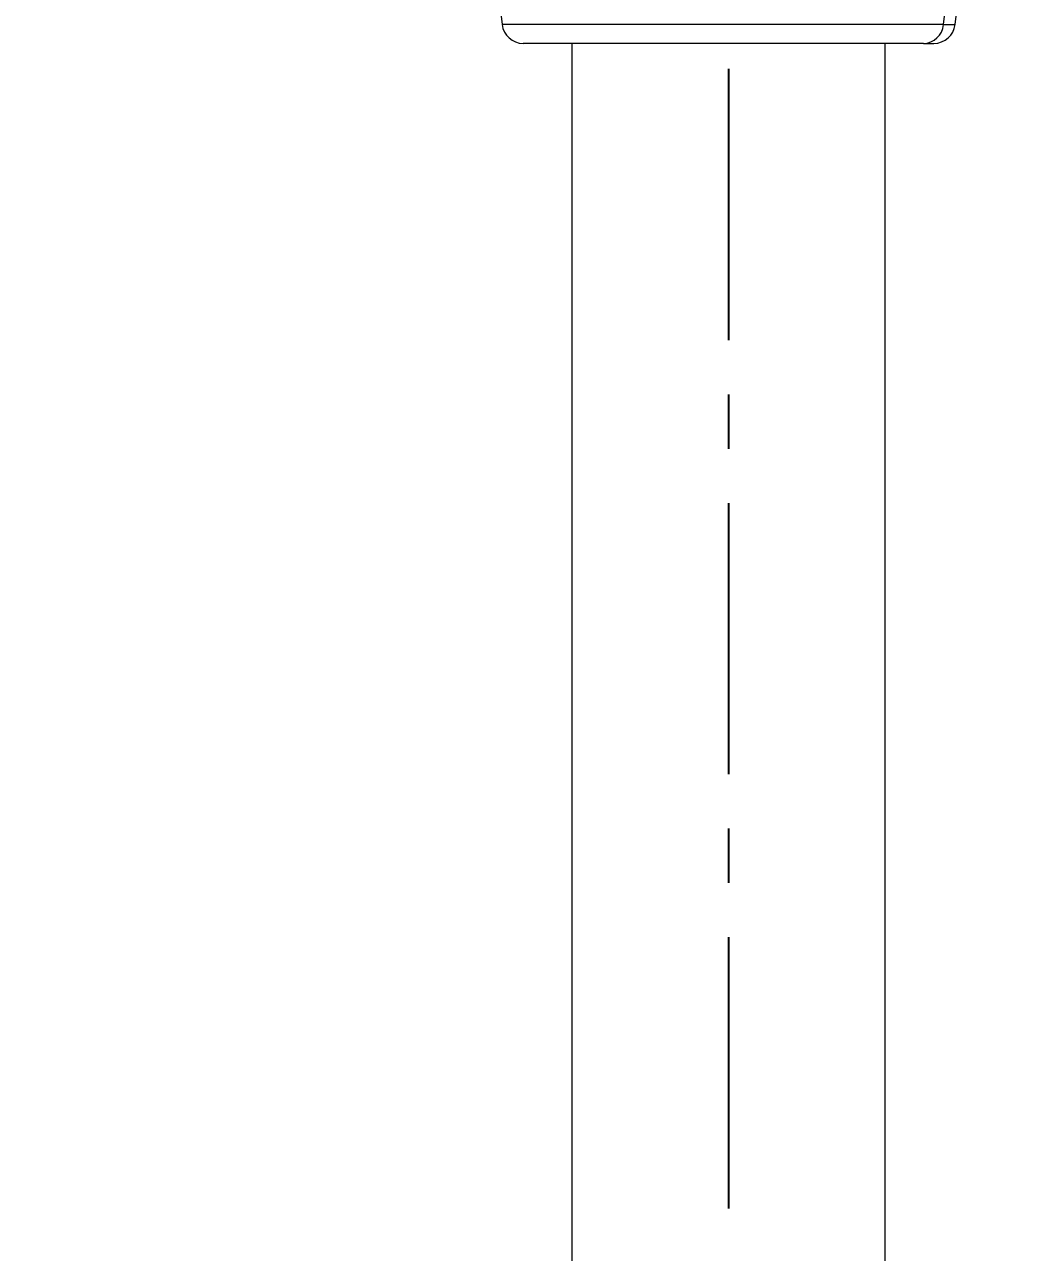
# Model space of a CAD drawing. Header units: millimetres. Extents: x 2915 to 5291, y 1031 to 4391.
# Drawn here: x 4732.9 to 4802.3, y 2151.8 to 2238 of the extents above; entities that cross this region are included whole.
import ezdxf

# ---------------------------------------------------------------- set-up
doc = ezdxf.new("R2010")
doc.units = ezdxf.units.MM
doc.linetypes.add('CENTERX2', pattern=[20.32, 12.7, -2.54, 2.54, -2.54])
doc.layers.add('CENTER', color=1, linetype='CENTERX2')
doc.styles.get("Standard").update_dxf_attribs({"font": 'arial.ttf'})
doc.dimstyles.new('ISO-25', dxfattribs={"dimtxt": 17, "dimasz": 17, "dimexe": 1.25, "dimexo": 0.625, "dimgap": 5, "dimtad": 1, "dimtih": 1, "dimtoh": 1, "dimdec": 1, "dimdsep": 46, "dimtxsty": 'Standard', "dimcen": 0, "dimclrd": 3, "dimclre": 3, "dimclrt": 4, "dimadec": 0, "dimazin": 0, "dimtfac": 1, "dimtdec": 1, "dimtmove": 0, "dimatfit": 3, "dimfxl": 1, "dimarcsym": 0})

# ---------------------------------------------------------------- blocks, each defined once
blk = doc.blocks.new('*D12')
at = {"color": 3, "lineweight": -2, "transparency": 16777216}
for p, q in [((4462.48, 3133.446), (4222.196, 3133.446)), ((4223.446, 3116.446), (4223.446, 2549.911)), ((4223.446, 1951.089), (4223.446, 2517.623)), ((4801.666, 1934.089), (4222.196, 1934.089))]:
    blk.add_line(p, q, dxfattribs=at)
at = {"color": 3, "transparency": 16777216}
for points in [[(4220.612, 3116.446), (4226.279, 3116.446), (4223.446, 3133.446)], [(4220.612, 1951.089), (4226.279, 1951.089), (4223.446, 1934.089)]]:
    blk.add_solid(points, dxfattribs=at)
at = {"layer": 'Defpoints', "color": 0, "transparency": 16777216}
for p in [(4463.105, 3133.446), (4223.446, 1934.089), (4802.291, 1934.089)]:
    blk.add_point(p, dxfattribs=at)
at = {"color": 4, "transparency": 16777216, "insert": (4223.446, 2533.767), "char_height": 17, "attachment_point": 5}
blk.add_mtext('(1180~1430)', dxfattribs=at)

msp = doc.modelspace()

# ---------------------------------------------------------------- linework, layer by layer
at = {"linetype": 'Continuous', "lineweight": 18, "extrusion": (0, 1, 0)}
for p, q in [((4765.491, 2245.483), (4766.384, 2238.005)), ((4798.199, 2238.005), (4799.091, 2245.483)), ((4795.975, 2236.683), (4767.873, 2236.683)), ((4771.291, 2236.697), (4771.291, 2009.348)), ((4793.291, 2009.348), (4793.291, 2236.697)), ((4795.975, 2236.683), (4796.71, 2236.683))]:
    msp.add_line(p, q, dxfattribs=at)
at = {"linetype": 'Continuous', "lineweight": 13, "extrusion": (0, 1, 0)}
for q in [(4798.236, 2245.483), (4766.384, 2238.005), (4798.199, 2238.005)]:
    msp.add_line((4797.389, 2238.005), q, dxfattribs=at)
at = {"linetype": 'Continuous', "lineweight": 18}
for centre, start, end in [((4767.873, 2238.183), 186.80426, 270), ((4796.71, 2238.183), 270, 353.19574)]:
    msp.add_arc(centre, 1.5, start, end, dxfattribs=at)
at = {"linetype": 'Continuous', "lineweight": 13}
msp.add_ellipse((4795.975, 2238.183), major_axis=(0, 1.5), ratio=0.949062, start_param=3.141593, end_param=4.593632, dxfattribs=at)
at = {"layer": 'CENTER', "ltscale": 1.5}
msp.add_lwpolyline([(4432.291, 3016.747), (4432.291, 3098.945, -0.414214), (4457.291, 3123.945), (4630.782, 3123.945), (4757.309, 3123.945, -0.414236), (4782.309, 3098.943), (4782.291, 2874.972), (4782.291, 1837.411)], format="xyb", dxfattribs=at)

# ---------------------------------------------------------------- dimensions: what is measured, and where the dimension line sits
dim = msp.add_linear_dim(base=(4223.446, 1934.089), p1=(4463.105, 3133.446), p2=(4802.291, 1934.089), angle=90, text='(1180~1430)', dimstyle='ISO-25')
dim.commit()
dim.dimension.update_dxf_attribs({"geometry": '*D12', "text_midpoint": (4223.446, 2533.767)})

doc.saveas('drawing.dxf')
